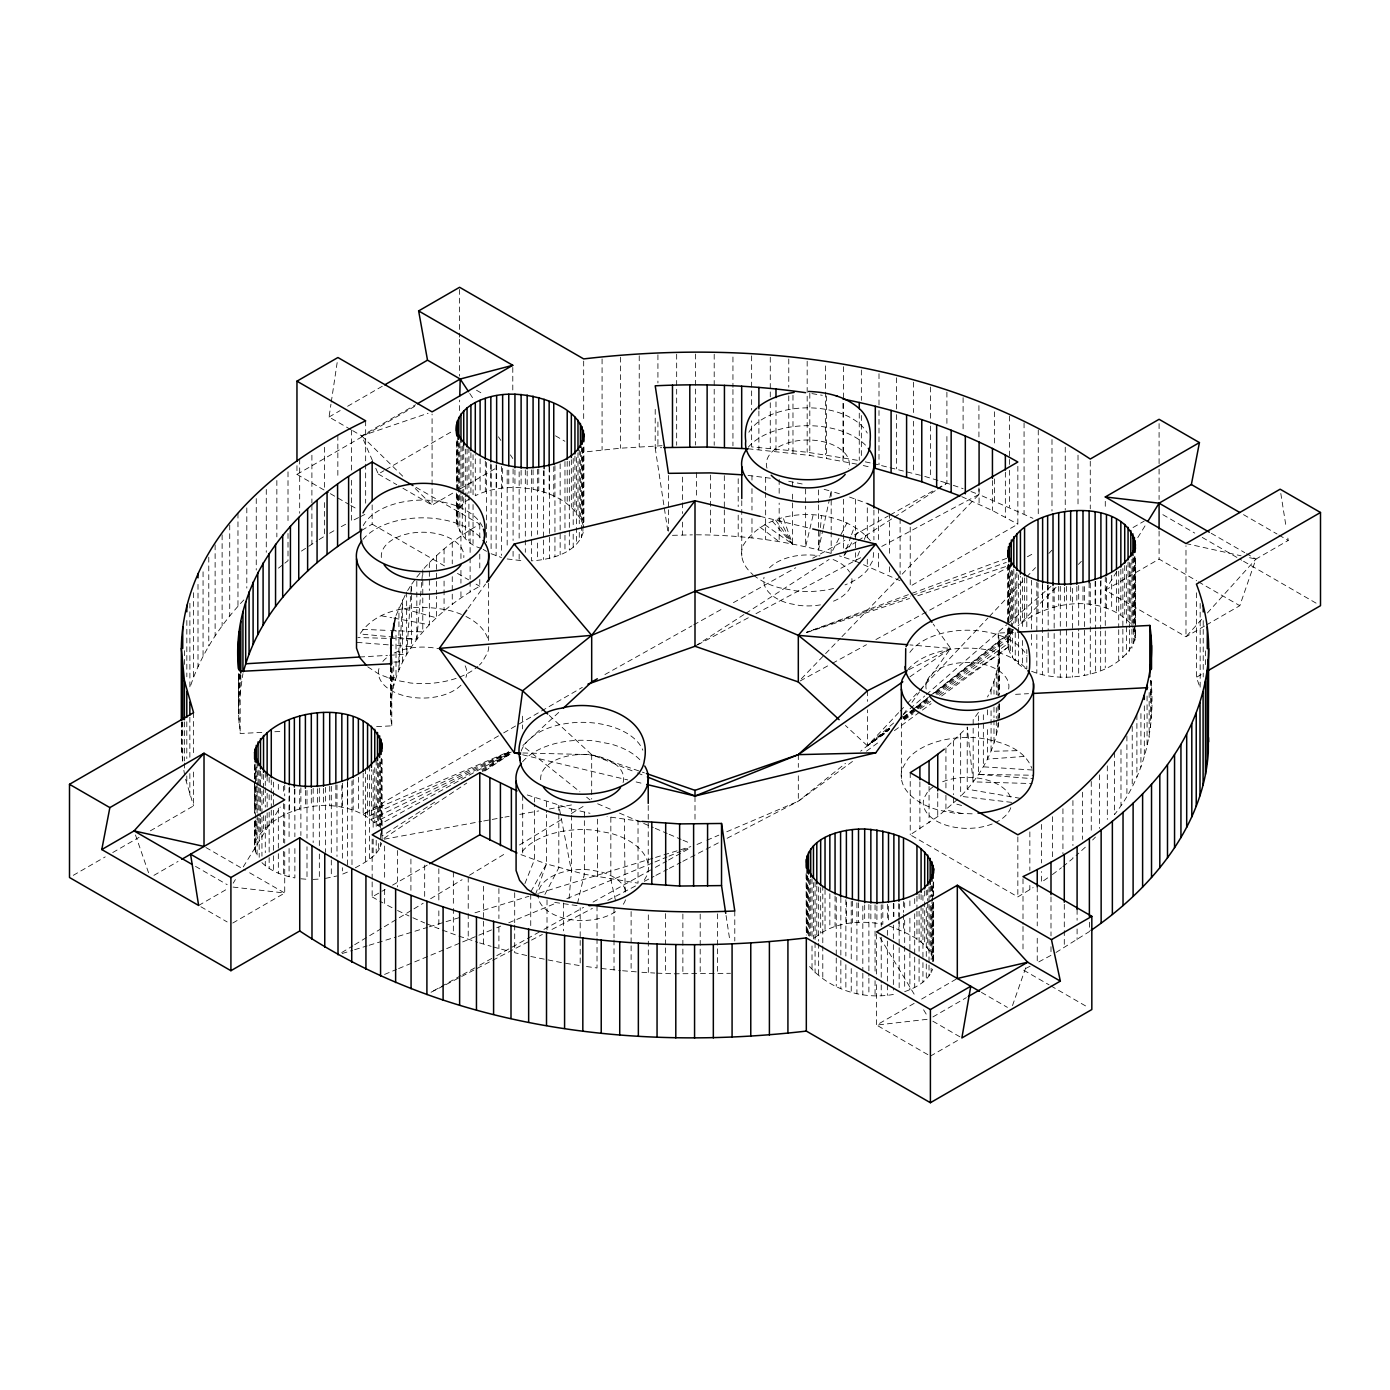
<?xml version="1.0" encoding="UTF-8"?>
<svg xmlns="http://www.w3.org/2000/svg" width="1390" height="1390" viewBox="0 0 1390 1390"><rect width="100%" height="100%" fill="white"/><g stroke="black" fill="none" stroke-linecap="round" stroke-linejoin="round"><path stroke-width="0.75" stroke-dasharray="5 3.75" d="M261.841 732.408L240.175 733.503L238.472 713.539L238.594 673.542M1114.45 752.494L1114.45 814.627C1144.474 776.888 1155.681 727.821 1151.007 680.405M459.412 410.589L459.673 400.077M182.524 760.99L181.36 741.548L182.524 722.122M376.62 726.622L391.789 725.841C382.563 665.098 430.327 613.65 479.776 586.267L479.776 577.701M481.461 548.407C458.3 542.778 445.79 510.408 470.915 498.263M1013.38 632.328L998.211 633.093C1001.565 654.846 997.342 677.382 987.508 696.998M1011.642 802.378L960.664 796.296C984.433 772.232 1001.095 739.376 999.375 704.921M389.582 655.246L406.662 654.238L411.44 584.53L415.749 578.57M238.594 703.531L242.937 673.646M421.709 582.393L416.826 639.209L357.925 637.506M421.882 580.29L422.438 573.983M569.066 898.774L571.446 871.13L571.446 808.997L526.619 794.75M847.066 522.779L831.185 553.376L818.554 549.936L821.49 515.916M873.702 552.49L872.885 560.465L867.43 569.952A66.233 38.242 0 0 1 844.998 584.912M257.081 814.94L257.081 856.118L254.752 849.116L255.082 822.48M1031.623 671.283C1064.862 684.975 1123.311 675.575 1135.422 637.645L1135.422 557.459M350.836 429.597L329.048 417.017L330.942 404.264M331.254 402.144L337.284 361.765M696.39 534.803C737.517 534.976 778.678 539.789 818.554 549.936L822.602 531.067M823.054 528.965L829.378 499.636M829.83 497.533L831.185 491.243L823.957 489.28M577.476 903.517L584.356 874.241L584.356 820.673M813.011 515.447L805.644 546.826L805.644 506.116M531.484 469.837L531.484 560.865C551.448 559.562 578.17 552.89 583.731 530.702M255.082 841.993C276.575 802.065 345.797 792.387 377.507 825.66L511.294 752.007M355.354 867.794C365.726 861.991 378.428 855.701 381.625 843.122M1206.398 624.979L1239.793 605.693L1255.935 559.093L1288.217 540.449L1287.54 536.175M1012.493 1005.596L1026.272 966.172M243.858 599.924C220.054 625.031 200.56 654.742 189.891 687.824L189.891 603.295M535.497 894.569L546.461 863.92L546.461 814.644M845.728 551.013L843.539 557.147L839.421 555.896M846.458 548.981L850.854 536.714M851.584 534.664L854.503 526.497M396.011 615.509L405.828 593.652M524.916 883.588L534.42 859.819L534.42 804.115M859.541 551.343L855.58 561.247L843.539 557.147L853.912 538.695M864.302 539.459L865.883 535.497M904.681 991.626C916.097 987.751 928.242 981.062 932.638 969.143M544.915 894.465L558.815 867.69L558.815 805.557L560.848 816.139M530.911 891.598L546.461 863.92L584.356 874.241L638.027 883.154L638.027 821.021L607.03 816.59M854.937 536.853L859.09 529.468M644.265 880.148L647.201 875.022A66.233 38.242 0 0 0 611.079 833.409L594.659 830.264A66.233 38.242 0 0 0 522.571 851.114L520.607 854.52L546.461 863.92M233.155 883.206L235.396 879.575M243.25 866.891L280.241 807.086M1204.539 626.039L1185.983 636.759L1105.276 590.159L1116.483 572.037M1137.784 537.6L1145.621 524.916M407.618 590.594L411.44 584.53L411.44 646.645L390.538 645.012M468.03 608.386L485.51 584.043M903.239 714.512L906.992 709.282M911.979 702.332L919.468 691.89M920.719 690.152L950.673 648.4L933.194 624.041M416.826 577.076L420.406 572.697M1201.69 619.315L1185.983 636.759L1185.983 545.731M1207.389 612.973L1255.935 559.093L1246.621 553.707M424.106 568.354C439.9 550.51 459.239 536.106 479.776 524.134L414.828 486.656M947.459 746.517L965.894 728.447M898.635 712.67L867.395 745.787L860.653 751.208M900.129 711.107L906.072 704.799M907.566 703.218L917.973 692.185M919.468 690.604L987.89 618.064M989.385 616.482L1025.09 578.64M1026.567 577.058L1035.498 567.606M1048.877 553.411L1051.865 550.249M1092.644 839.994L1095.424 837.075M801.318 678.824L840.446 638.201M841.958 636.655L900.651 575.721M902.162 574.157L978.925 494.475L978.925 487.977M1056.087 587.292L1018.036 625.813M1078.379 564.427L1081.351 561.369M957.832 799.076L937.746 816.555L910.224 834.799L1017.845 896.915L1033.152 887.584M1085.329 847.188L1076.069 855.632M558.711 712.427L522.605 745.787L579.891 791.779M814.575 937.955C833.027 922.091 859.75 919.867 882.824 924.246L882.824 904.734M893.614 723.026L867.395 745.787L845.415 725.476M903.448 714.477L924.75 695.973M926.4 694.548L1006.69 624.805M1008.323 623.398L1050.927 586.389M1062.933 866.596L1072.924 858.429L1072.924 854.138M727.109 838.292L798.312 801.248L845.485 763.371M889.478 728.204L867.395 745.787L867.395 709.838M903.066 717.396L911.545 710.62M913.247 709.282L928.537 697.102M930.223 695.747L1013.432 629.479M889.53 728.273L867.395 745.787L886.733 732.235M903.152 717.483L915.054 708.049M916.757 706.711L926.974 698.614M933.785 693.228L1013.797 629.879C1000.748 643.101 1011.816 663.273 1026.81 669.042L1026.81 649.547M889.409 728.568L867.395 745.787L888.471 730.462M902.961 717.97L914.811 708.692M916.514 707.371L928.364 698.093M935.14 692.793L1011.347 633.162L1011.347 628.819M278.452 568.145L283.23 564.427M284.828 563.176L288.008 560.691L288.008 532.526M889.652 728.69L867.395 745.787L889.739 729.038M903.361 718.161L915.35 708.952M917.052 707.632L927.339 699.726M935.904 693.158L1009.54 636.568L1009.54 627.898M1052.421 874.553L1061.439 867.742M903.5 718.717L915.541 709.699M917.261 708.396L927.564 700.664M936.165 694.218L1008.376 640.078L1008.376 627.064M726.779 831.759L798.312 801.248L852.487 761.442M866.474 751.173L880.461 740.905M894.43 730.636L920.649 711.385M922.404 710.099L931.144 703.67M941.621 695.973L1008.045 647.201L1008.045 627.689M904.265 718.978L916.566 710.029M918.321 708.761L928.85 701.099M937.642 694.705L1007.872 643.622L1007.872 626.282M904.317 719.916L913.108 713.748M920.145 708.813L930.692 701.429M939.484 695.261L1008.045 647.201M1047.695 877.855L1041.388 882.25L1041.388 871.547M909.929 676.808L950.673 648.4L909.894 644.908M301.439 551.083L317.354 540.675M383.935 838.361L466.779 783.057M484.78 771.033L509.991 754.214M1055.983 952.48L1089.378 931.578L1089.378 920.736M743.928 614.571L695 646.263L748.359 617.733M745.735 613.407L829.1 559.44M845.415 548.876L856.292 541.839M858.099 540.658L892.536 518.366M894.343 517.202L936.026 490.201M937.85 489.037L946.903 483.164L963.096 488.655M1130.8 563.054L1130.8 623.728C1102.131 594.069 1051.066 599.941 1020.434 623.884L1020.434 576.19M382.128 839.56L381.955 835.998L436.755 800.849M482.417 771.572L511.642 752.824M319.161 539.546L324.617 536.14L324.617 499.305M482.174 770.564L511.572 752.546M341.714 952.567L352.817 945.843M354.676 944.714L382.441 927.912M384.3 926.783L412.083 909.964M413.925 908.852L423.185 903.239M430.587 898.757L462.071 879.714M469.472 875.231L506.516 852.8M519.478 844.964L563.923 818.05M571.325 813.567L586.128 804.601M361.869 530.32L372.155 524.152L372.155 504.865M481.757 769.574L511.468 752.268M329.569 533.274L334.521 530.407M363.19 772.962L363.19 814.158L501.79 733.972M503.666 732.878L582.323 687.372M329.048 417.017L340.185 410.571M347.622 406.28L382.91 385.899M352.643 430.639L361.73 435.887L415.61 404.785M296.956 465.702L296.956 474.372L414.724 406.367M375.786 468.291L378.271 474.025L383.901 470.758M385.777 469.681L453.349 430.674M452.723 493.155L432.082 505.074L398.687 485.805M460.229 488.828L497.776 467.162M73.253 875.335L105.223 856.883M112.746 852.539L139.052 837.353M150.346 830.838L193.575 805.87L193.575 769.035M153.925 875.37L178.042 861.435M198.631 905.463L227.335 888.905M232.773 923.029L284.724 893.04L284.724 851.861M372.155 881.92L372.155 896.915L385.152 889.426M392.571 885.135L427.825 864.789M1017.845 466.293L1017.845 524.152L910.224 586.267L910.224 526.289M1133.041 527.522L1144.196 521.094M1105.276 590.159L1159.086 559.093L1196.616 580.759M1200.161 603.416L1200.161 687.946L1196.425 677.33L1203.948 672.986M914.134 1003.389L876.603 1025.073L876.603 981.722M921.64 999.062L957.31 978.473M932.916 1016.941L966.345 997.638M930.397 1056.122L960.438 1038.799M604.911 674.55L691.838 625.917M693.714 624.857L723.947 607.934M733.399 602.652L795.758 567.763M812.75 558.241L844.877 540.258M854.329 534.976L888.332 515.951M890.226 514.891L935.574 489.506M937.451 488.446L946.903 483.164L946.903 433.315M460.889 975.624L430.674 992.443L444.227 985.527M462.783 974.581L477.882 966.172M479.776 965.112L494.875 956.72M496.769 955.66L542.065 930.449M543.959 929.389L583.609 907.323M593.043 902.075L653.456 868.437M655.35 867.395L666.679 861.088M668.573 860.028L681.778 852.678M683.672 851.636L691.23 847.431M800.206 680.926L830.49 664.368M832.384 663.325L866.457 644.699M875.926 639.539L1010.339 566.077M1027.384 556.764L1034.959 552.612M341.245 526.654L346.388 523.874M755.969 613.668L862.686 556.625M881.747 546.426L978.925 494.475L1032.926 518.331M446.155 984.52L542.361 934.445M551.986 929.441L592.401 908.4M607.795 900.39L636.655 885.378M644.352 881.364L653.978 876.36M655.906 875.353L667.443 869.341M669.372 868.35L680.926 862.339M682.855 861.331L719.412 842.305M509.157 752.755L374.761 822.463L374.761 766.116M909.043 669.598L950.673 648.4M358.585 517.584L351.514 521.111L351.514 479.932M360.358 516.698L365.657 514.039M1030.112 966.259L1023.005 969.803L1049.05 984.832M509.035 752.407L371.425 819.457L371.425 769.608M583.904 527.14C570.908 487.734 509.001 478.681 475.293 495.743L475.293 454.547M508.862 752.077L367.568 816.677L367.568 771.155M363.19 814.158L508.653 751.782M696.981 844.477L704.939 841.089M706.919 840.238L718.839 835.147M347.378 872.121L342.357 874.206L342.357 867.707M384.578 974.425L396.584 969.421M398.6 968.587L444.661 949.44M446.659 948.606L460.681 942.768M462.679 941.933L494.718 928.607M496.734 927.773L500.73 926.105M508.74 922.786L556.817 902.788M566.825 898.635L652.935 862.808M654.951 861.974L666.957 856.987M668.972 856.153L680.978 851.149M682.976 850.315L690.986 846.997M1006.847 558.276L806.409 632.363L910.45 596.032M912.483 595.32L1006.29 562.429M372.485 460.663L361.73 435.887L428.068 413.264M806.548 632.624L909.512 598.482M917.765 595.754L1010.426 565.035M342.166 953.54L352.539 950.343M354.606 949.718L367.064 945.895M369.149 945.252L396.115 936.982M398.2 936.356L427.251 927.443M429.336 926.8L460.472 917.244M474.998 912.796L528.965 896.255M539.337 893.058L653.491 858.047M655.559 857.422L690.847 846.597M325.399 878.411L336.988 875.961M384.248 839.178L481.618 821.368M483.737 820.986L490.079 819.822M492.199 819.44L502.78 817.494M504.9 817.111L509.14 816.347M519.721 814.401L538.764 810.926M549.363 808.98L574.765 804.341M809.571 966.536C829.726 989.732 863.312 999.949 893.353 994.441M662.074 445.703L620.6 448.188L583.678 452.097L583.678 447.771M927.095 1019.322L876.603 1025.073L928.555 1055.062M389.687 678.285L396.011 677.642L396.011 630.504M1024.169 756.438L987.508 759.131L987.508 726.987M359.68 657.018L387.445 655.368M274.82 731.748L281.319 731.435M1015.551 694.34L1028.531 693.68M313.167 879.384L319.335 879.088L319.335 853.078M655.211 409.372L655.211 447.945L661.692 447.684M674.22 973.799L730.48 973.295M388.731 677.92L396.011 677.642M672.465 535.324L692.411 534.855M1016.785 750.67L991.07 751.312L991.07 708.466M393.909 662.04L402.492 661.935L402.492 599.802L398.93 669.737L398.93 607.621M978.56 722.991L978.56 774.404L1033.239 775.238M522.814 752.98L591.688 754.648L644.352 772.84M656.949 973.156L672.065 973.747M1020.208 798.329L967.214 789.155L967.214 727.022L973.174 781.858L1032.075 783.56M972.183 813.828L954.913 813.237L938.511 810.092A66.233 38.242 0 0 1 902.371 768.462L907.826 758.992A66.233 38.242 0 0 1 979.915 738.125C999.532 741.148 1024.135 747.837 1031.832 768.305M576.989 905.62L553.255 902.214M362.616 629.34L388.401 630.434M390.555 630.539L422.786 631.911L422.786 578.344M507.176 558.954L523.248 560.865M641.867 972.288L654.777 973.052M1032.44 770.025L983.338 766.828L983.338 713.261M748.133 448.779L809.814 455.416L859.263 464.59M622.564 970.741L639.713 972.131M857.387 460.299L807.173 452.219L751.643 446.868L751.643 420.857M357.108 642.389L388.453 644.856M978.56 774.404L1032.892 778.678M300.883 878.793L306.999 879.279L306.999 846.771M601.279 968.482L620.427 970.55M748.046 475.397L771.433 478.351M638.027 821.021L641.954 821.403M233.068 887.081L284.724 893.04L247.194 871.374M586.493 966.536L597.022 967.979L597.022 937.989M811.899 393.613L822.324 395.299M565.591 963.287L580.186 965.65L580.186 907.809M788.703 481.253L805.644 484.693M561.438 962.575L530.737 956.476M381.399 615.805L391.806 617.751M393.891 618.133L429.336 624.77L429.336 592.644M865.275 461.862L871.165 463.096M873.111 463.495L922.89 475.901M571.446 808.997L589.986 813.289M261.945 862.651C270.789 871.339 282.9 875.7 294.871 877.941L294.871 845.433M961.967 813.48L945.93 810.005L945.93 792.856M1185.983 543.559L1241.096 555.792M1249.575 557.685L1255.935 559.093M863.277 465.528L871.287 467.422M526.723 955.538L514.7 952.706L514.7 924.854M760.174 516.368L810.613 528.443M522.623 754.787L627.724 779.929M636.134 781.945L644.543 783.943M493.103 946.903L508.775 951.16M404.16 608.872L436.425 617.82L436.425 596.397M961.637 805.488L953.575 803.246L953.575 796.818M924.767 476.423L938.632 480.593M479.62 942.906L491.157 946.347M839.421 493.763L831.185 491.243L831.185 529.816M940.7 481.235L946.903 483.164M458.926 936.096L477.708 942.316M491.104 553.707L501.495 557.546M888.505 925.653C905.915 932.794 930.153 940.943 933.646 962.036L933.646 901.363M849.568 497.064L867.291 503.528M442.454 930.084L457.067 935.47M971.002 491.574L978.925 494.475M900.112 580.707L855.58 561.247L855.58 552.681M549.293 715.468L591.688 754.648L635.404 772.145M637.385 772.944L645.325 776.124M961.776 496.664L992.443 510.547L1017.845 524.152M426.452 923.672L438.84 928.728L438.84 909.442M597.648 803.785L611.565 809.727M619.506 813.115L653.283 827.519M655.263 828.37L667.183 833.461M669.181 834.313L681.1 839.386M683.081 840.238L691.021 843.626M412.882 917.748L424.68 922.96M397.557 910.519L409.007 915.975M392.032 907.67L384.648 903.865L384.648 888.853M372.155 896.915L382.858 902.875M1243.511 514.648L1277.045 534.003M1278.904 535.081L1288.217 540.449M1211.229 533.291L1244.762 552.647M1162.839 514.665L1194.74 533.082M1202.246 537.426L1241.67 560.17M1243.546 561.265L1316.747 603.521M1198.493 581.854L1239.793 605.693M476.509 390.243L484.033 394.586M555.479 435.817L564.879 441.256M378.271 474.025L396.828 484.728M483.129 549.38L486.5 551.326M296.956 474.372L328.527 492.599M330.368 493.676L348.942 504.396M350.801 505.456L358.238 509.748M372.155 524.152L444.522 565.921M457.501 573.427L468.639 579.839M476.058 584.13L479.776 586.267M1050.909 985.91L1088.109 1007.385M981.427 992.39L1007.402 1007.385M932.829 1021.181L961.88 1037.948M205.894 847.518L245.318 870.279M195.538 866.387L227.195 884.683M200.89 906.767L227.161 921.935M367.742 666.835L379.227 674.306L393.665 679.797L410.085 682.942A66.233 38.242 0 0 0 477.899 666.418M764.761 524.638L792.509 544.063L792.509 490.496M759.93 527.105L779.164 541.648L779.164 503.093M586.632 797.182L590.003 799.893M361.73 435.887L404.56 478.004M415.262 488.533L432.082 505.074L432.082 414.046M772.319 521.128L792.509 544.063L783.23 517.966M870.418 540.727C841.089 505.334 767.019 504.553 742.799 546.044A66.233 38.242 0 0 0 752.998 574.696M775.655 520.155L792.509 544.063L779.269 519.113M469.751 393.474L473.347 398.895M498.454 436.825L500.834 440.421M510.391 454.878L512.788 458.492M879.957 937.433L915.767 996.821M923.603 1009.8L928.068 1017.237M1132.919 627.081L1135.422 637.645M185.617 779.269L193.575 805.87M135.473 834.956L148.799 873.459M381.121 832.471L381.955 835.998M615.492 900.581L610.836 879.418L610.836 817.285M561.265 818.258L571.446 871.13M1280.815 493.467L1286.202 527.644M183.862 770.321L184.418 773.9M655.211 447.945L667.826 531.206M726.049 915.489L729.941 941.1M1150.294 691.542L1151.007 697.537M625.153 892.067L624.353 819.336M999.115 703.27L999.375 711.332M1205.599 650.868L1205.599 666.053M1203.219 620.618L1203.219 676.965M1196.425 592.8L1196.425 677.33M1159.086 423.637L1159.086 466.988M1159.086 469.142L1159.086 499.497M1159.086 531.136L1159.086 559.093M1151.407 681.117L1151.407 717.535M1150.607 680.388L1150.607 727.526M1149.165 692.498L1149.165 737.482M1147.063 695.99L1147.063 747.42M1144.318 705.877L1144.318 757.289M1140.929 713.539L1140.929 767.089M1136.898 714.686L1136.898 776.819M1135.248 558.224L1135.248 627.585M1135.248 629.74L1135.248 634.083M1134.918 556.678L1134.918 641.207M1134.414 556.851L1134.414 630.539M1133.754 558.016L1133.754 627.359M1133.754 629.531L1133.754 644.699M1132.919 557.72L1132.919 622.755M1132.225 726.466L1132.225 786.445M1131.947 559.249L1131.947 648.122M1129.497 562.533L1129.497 627.55M1129.497 629.722L1129.497 651.389M1128.054 562.012L1128.054 620.531M1126.908 735.988L1126.908 795.966M1126.456 565.643L1126.456 654.499M1124.719 565.522L1124.719 617.525M1122.859 568.527L1122.859 627.046M1122.859 629.218L1122.859 657.401M1120.983 749.662L1120.983 805.366M1120.844 569.24L1120.844 614.745M1118.724 571.186L1118.724 627.55M1118.724 629.705L1118.724 660.059M1116.483 571.047L1116.483 612.226M1111.67 575.321L1111.67 610.001M1107.309 765.89L1107.309 819.457M1106.457 577.736L1106.457 608.073M1105.276 501.303L1105.276 509.956M1105.276 576.798L1105.276 628.801M1105.276 630.973L1105.276 667.826M1100.915 580.481L1100.915 606.492M1100.672 581.333L1100.672 629.027M1100.672 631.182L1100.672 670.206M1099.577 774.838L1099.577 828.405M1095.65 581.246L1095.65 628.94M1095.65 631.095L1095.65 672.291M1095.129 581.42L1095.129 605.258M1091.254 781.475L1091.254 832.888M1090.264 461.202L1090.264 508.879M1090.281 583.018L1090.281 674.046M1089.117 582.723L1089.117 604.389M1084.6 586.58L1084.6 675.453M1083.001 586.58L1083.001 603.92M1082.376 792.196L1082.376 839.334M1078.692 585.468L1078.692 630.973M1078.692 633.145L1078.692 676.496M1078.015 455.155L1078.015 507.176M1077.094 909.425L1077.094 920.267M1077.094 928.937L1077.094 939.779M1076.833 586.476L1076.833 603.816M1072.924 800.588L1072.924 845.572M1072.628 588.3L1072.628 677.173M1070.665 586.771L1070.665 604.111M1066.46 586.424L1066.46 677.451M1065.244 447.198L1065.244 510.06M1064.601 587.431L1064.601 604.772M1064.288 904.351L1064.288 947.702M1062.933 808.754L1062.933 853.738M1060.292 586.337L1060.292 677.364M1058.694 586.319L1058.694 605.832M1054.159 588.022L1054.159 631.373M1054.159 633.527L1054.159 676.878M1053.012 587.727L1053.012 607.239M1052.421 816.695L1052.421 857.404M1051.987 439.535L1051.987 511.051M1050.996 896.845L1050.996 935.852M1050.996 946.694L1050.996 955.364L1037.235 962.731L1037.235 934.549M1048.164 584.981L1048.164 630.504M1048.164 632.676L1048.164 676.026M1047.643 585.155L1047.643 608.994M1042.622 585.068L1042.622 611.079M1042.361 583.765L1042.361 674.793M1041.388 824.409L1041.388 862.981M1038.26 429.979L1038.26 516.663M1038.017 583.105L1038.017 613.459M1037.235 886.872L1037.235 925.879M1036.836 582.167L1036.836 673.194M1031.623 580.255L1031.623 632.276M1031.623 634.431L1031.623 645.273M1029.851 831.88L1029.851 870.435M1029.851 885.43L1029.851 889.722M1026.81 578.014L1026.81 630.035M1024.569 577.875L1024.569 621.226M1024.065 422.873L1024.065 513.9M1023.005 878.775L1023.005 924.281M1023.005 926.452L1023.005 952.463M1022.432 577.667L1022.432 629.67M1022.432 640.512L1022.432 666.522M1018.575 574.887L1018.575 631.234M1018.575 633.406L1018.575 663.742M1017.845 836.936L1017.845 896.915M1016.837 572.593L1016.837 624.614M1015.239 574.035L1015.239 623.884M1015.239 632.554L1015.239 660.736M1013.797 569.188L1013.797 623.38M1012.493 570.838L1012.493 627.203M1012.493 629.357L1012.493 657.539M1011.347 570.3L1011.347 626.664M1010.356 563.159L1010.356 619.506M1010.356 628.176L1010.356 654.186M1009.435 416.079L1009.435 457.258M1009.435 459.43L1009.435 468.1M1009.435 470.272L1009.435 507.107M1009.54 567.207L1009.54 619.228M1008.879 564.027L1008.879 624.718M1008.879 626.89L1008.879 650.728M1008.376 564.218L1008.376 624.909M1008.045 564.827L1008.045 625.517M1007.872 565.608L1007.872 624.127M1005.352 472.218L1005.352 517.202M999.375 649.217L999.375 694.201M999.115 641.138L998.993 695.834M998.993 704.417L998.993 719.412M998.211 633.093L998.211 695.209M997.968 665.324L997.968 695.313M997.968 706.033L997.968 721.028M997.968 723.165L997.968 727.457M996.3 673.333L996.3 694.757M996.3 707.614L996.3 718.335M996.3 720.472L996.3 735.466M994.371 411.77L994.371 446.451M994.371 478.959L994.371 500.643M993.989 681.291L993.989 694.149M993.989 707.006L993.989 717.726M993.989 719.864L993.989 743.424M992.443 480.558L992.443 510.547M991.07 689.197L991.07 697.763M987.508 709.856L987.508 718.422M979.081 489.176L979.081 504.188M978.925 405.619L978.925 440.3M978.56 720.854L978.56 712.288L973.174 719.725L973.174 781.858M963.096 397.627L963.096 430.136M960.664 734.163L960.664 796.296M953.575 741.113L953.575 794.68M946.903 392.136L946.903 424.645M945.93 747.872L945.93 790.719M937.746 792.978L937.746 816.555M933.646 881.851L933.646 899.191M933.472 883.258L933.472 894.083M933.472 902.753L933.472 963.444M933.142 882.633L933.142 899.973M933.142 902.127L933.142 958.492M932.638 886.785L932.638 901.954M932.638 904.126L932.638 964.816M931.978 885.621L931.978 896.463M931.978 898.635L931.978 954.982M931.161 885.917L931.161 896.741M931.161 905.411L931.161 959.604M931.161 968.274L931.161 972.6M930.379 386.993L930.379 423.846M930.379 426L930.379 478.021M930.171 886.559L930.171 897.384M930.171 906.054L930.171 951.577M929.059 786.445L929.059 822.863M929.024 887.098L929.024 902.266M929.024 904.438L929.024 962.957M929.024 965.112L929.024 975.954M927.721 889.774L927.721 900.616M927.721 902.788L927.721 948.293M926.279 890.295L926.279 898.965M926.279 907.635L926.279 961.81M926.279 963.982L926.279 979.151M924.68 891.007L924.68 899.677M924.68 901.849L924.68 945.183M922.943 895.455L922.943 906.297M922.943 908.469L922.943 960.49M922.943 962.644L922.943 982.157M921.084 894.604L921.084 903.274M921.084 905.446L921.084 942.298M919.885 781.823L919.885 828.961M919.085 893.909L919.085 902.579M919.085 911.249L919.085 956.754M919.085 958.926L919.085 984.937M916.948 896.289L916.948 909.286M916.948 911.458L916.948 939.64M914.707 898.6L914.707 905.098M914.707 913.769L914.707 954.947M914.707 957.119L914.707 987.456M913.543 382.198L913.543 412.552M913.543 421.222L913.543 473.243M910.224 772.666L910.224 834.799M909.894 900.842L909.894 909.512M909.894 918.182L909.894 950.69M909.894 952.845L909.894 989.697M904.681 902.753L904.681 911.423M904.681 920.093L904.681 989.454M903.5 901.519L903.5 912.361M903.5 914.533L903.5 931.873M901.363 723.13L901.363 778.435M900.112 518.574L900.112 574.279M899.156 904.334L899.156 919.52M899.156 921.674L899.156 945.513M899.156 947.685L899.156 988.863M898.896 903.483L898.896 916.479M898.896 918.651L898.896 929.493M896.411 377.767L896.411 412.448M896.411 414.62L896.411 468.795M893.874 903.569L893.874 916.566M893.353 903.413L893.353 916.41M893.353 925.08L893.353 942.42M893.353 944.592L893.353 990.097M889.583 513.275L889.583 556.122M889.583 566.825L889.583 575.391M888.505 906.141L888.505 921.309M887.359 904.265L887.359 921.605M887.359 930.275L887.359 938.945M887.359 941.117L887.359 995.292M881.225 904.751L881.225 926.418M881.225 937.26L881.225 982.765M881.225 984.937L881.225 995.779M879.001 373.702L879.001 408.382M879.001 410.554L879.001 464.729M878.619 508.253L878.619 542.534M878.619 553.237L878.619 570.386M876.916 905.863L876.916 923.186M876.603 934.028L876.603 979.55M875.057 904.838L875.057 972.027M875.057 980.697L875.057 995.865M873.91 510.095L873.91 539.876M870.852 905.185L870.852 922.526M868.889 904.56L868.889 976.075M868.889 978.247L868.889 995.587M867.291 507.819L867.291 537.808M867.291 559.232L867.291 565.661M867.395 690.813L867.395 701.377M864.684 904.89L864.684 922.23M862.825 906.054L862.825 971.071M862.825 973.243L862.825 994.91M861.348 370.018L861.348 400.355M861.348 415.523L861.348 456.702M859.263 413.178L859.263 460.299M858.516 902.822L858.516 922.335M856.918 902.84L856.918 963.513M856.918 972.183L856.918 993.867M855.58 499.114L855.58 550.544M852.383 901.137L852.383 922.804M851.236 901.432L851.236 959.951M851.236 968.604L851.236 992.46M846.388 902.006L846.388 923.672M845.867 899.677L845.867 956.025M845.867 964.695L845.867 990.705M843.487 366.682L843.487 401.363M843.487 403.534L843.487 457.71M843.539 499.305L843.539 552.872M842.983 403.326L842.983 461.167M840.846 897.593L840.846 958.266M840.846 960.438L840.846 988.62M836.241 897.367L836.241 955.886M836.241 958.058L836.241 986.24M835.06 896.15L835.06 926.487M831.185 531.953L831.185 553.376M829.847 893.735L829.847 928.416M826.494 395.976L826.494 458.109M825.417 365.918L825.417 454.773M825.034 889.461L825.034 930.64M822.793 885.274L822.793 943.793M822.793 945.965L822.793 978.473M820.673 887.654L820.673 933.159M818.658 886.959L818.658 941.134M818.658 943.306L818.658 975.815M818.554 489.94L818.554 502.798M818.554 504.935L818.554 549.936M816.799 886.09L816.799 935.939M815.061 881.885L815.061 940.404M815.061 942.576L815.061 972.913M813.463 882.598L813.463 938.945M812.021 878.775L812.021 937.294M812.021 945.965L812.021 969.803M810.718 879.297L810.718 935.644M809.814 393.283L809.814 455.416M809.571 879.835L809.571 936.182M808.58 878.306L808.58 936.825M807.764 876.43L807.764 934.949M807.173 361.192L807.173 452.219M807.103 875.266L807.103 933.785M806.6 875.092L806.6 935.783M806.096 873.702L806.27 935.157M805.644 488.985L805.644 503.979M798.312 754.648L798.312 767.35M798.312 775.828L798.312 801.248M792.978 395.229L792.978 453.07M792.509 481.93L792.509 488.359M788.773 359.002L788.773 387.185M788.773 395.855L788.773 450.047M779.164 479.533L779.164 494.527M775.985 401.849L775.985 451.125M770.269 357.23L770.269 389.739M770.269 391.911L770.269 400.581M770.269 402.735L770.269 448.258M765.647 477.465L765.647 490.322M765.647 492.477L765.647 539.598M758.888 410.971L758.888 449.526M751.973 475.78L751.973 480.071M751.973 488.637L751.973 510.06M751.973 518.626L751.973 537.913M751.643 355.84L751.643 410.015M741.774 500.713L741.774 556M738.194 478.733L738.194 506.586M738.194 515.151L738.194 536.575M734.789 910.989L734.789 940.995M732.947 357.004L732.947 387.341M732.947 389.513L732.947 445.86M724.312 475.623L724.312 507.767M724.312 509.904L724.312 535.619M717.518 913.821L717.518 973.799M714.199 354.241L714.199 445.269M710.377 475.032L710.377 535.028M700.195 914.116L700.195 974.112M696.39 472.67L696.39 498.384M695.434 354.033L695.434 445.061M695 796.678L695 822.063M682.872 914.047L682.872 974.043M682.42 477.1L682.42 500.678M682.42 502.815L682.42 513.536M682.42 522.101L682.42 534.959M676.669 354.207L676.669 445.252M668.468 475.484L668.468 507.628M668.468 509.765L668.468 531.189M665.567 913.595L665.567 945.721M665.567 947.876L665.567 973.573M657.922 354.798L657.922 382.98M657.922 421.987L657.922 445.825M648.313 914.898L648.313 972.739M648.226 805.522L648.226 865.067M639.226 355.788L639.226 446.816M631.112 911.545L631.112 943.688M631.112 945.826L631.112 971.54M620.6 357.161L620.6 448.188M614.015 907.809L614.015 937.816M614.015 939.953L614.015 969.942M602.078 358.915L602.078 449.943M597.491 819.162L597.491 877.003M597.022 905.863L597.022 935.852M591.688 754.648L591.688 799.128M584.356 812.107L584.356 818.536M583.904 446.937L583.904 524.968M583.678 361.07L583.678 421.761M583.4 447.719L583.4 523.578M582.897 447.545L582.897 534.229M582.236 448.553L582.236 520.068M581.42 446.676L581.42 537.704M580.429 451.646L580.429 516.663M579.283 450.012L579.283 523.7M579.283 532.37L579.283 541.04M577.979 452.706L577.979 513.379M576.537 457.553L576.537 544.237M574.939 456.094L574.939 510.286M573.201 458.387L573.201 525.576M573.201 534.247L573.201 547.243M571.342 459.708L571.342 507.385M569.327 461.167L569.327 550.023M567.207 461.376L567.207 504.726M564.966 461.532L564.966 533.048M564.966 535.22L564.966 552.56M563.506 902.961L563.506 930.814M560.153 463.756L560.153 554.784M554.94 465.685L554.94 535.028M554.94 537.2L554.94 556.712M553.759 466.623L553.759 496.96M549.415 467.266L549.415 558.293M549.154 466.397L549.154 494.579M547.017 899.903L547.017 929.91M546.461 801.787L546.461 812.49M544.133 470.828L544.133 492.494M543.612 470.671L543.612 537.843M543.612 540.015L543.612 559.527M538.764 469.073L538.764 490.74M537.617 469.351L537.617 534.385M537.617 543.056L537.617 560.379M534.42 797.686L534.42 801.978M533.082 469.82L533.082 489.332M530.737 894.343L530.737 926.487M527.175 470.949L527.175 488.29M525.316 469.942L525.316 552.299M522.605 716.18L522.605 728.881M522.709 795.41L522.709 855.406M521.111 470.272L521.111 487.612M519.148 471.818L519.148 541.162M519.148 554.176L519.148 560.674M514.943 469.976L514.943 487.317M514.7 892.71L514.7 922.699M513.084 468.969L513.084 540.501M513.084 551.326L513.084 559.996M512.788 367.464L512.788 391.302M508.775 470.081L508.775 487.421M507.176 470.098L507.176 548.112M502.641 468.395L502.641 487.907M501.495 466.519L501.495 555.375M498.906 888.592L498.906 918.581M498.906 927.147L498.906 948.571M496.647 464.92L496.647 488.759M496.126 464.764L496.126 555.792M491.104 464.851L491.104 549.38M490.844 463.982L490.844 489.992M488.637 583.088L488.637 640.512M486.5 462.47L486.5 542.656M485.319 461.237L485.319 491.574M483.407 886.264L483.407 944.105M480.106 458.822L480.106 493.502M479.776 524.134L479.776 541.283M479.776 554.141L479.776 569.135M473.052 454.704L473.052 495.882M473.052 504.553L473.052 543.559M470.915 452.74L470.915 496.091M470.115 529.972L470.115 555.687M470.115 557.824L470.115 579.248M470.115 581.402L470.115 592.105M468.916 447.702L468.916 493.224M468.916 495.396L468.916 540.901M468.222 877.177L468.222 911.458M468.222 913.595L468.222 939.31M467.057 449.022L467.057 496.699M465.32 449.144L465.32 496.821M465.32 498.993L465.32 538M463.721 445.53L463.721 495.379M463.721 497.551L463.721 504.049M462.279 446.034L462.279 493.728M462.279 495.882L462.279 534.907M460.976 446.555L460.976 494.232M460.976 496.404L460.976 507.246M460.941 536.071L460.941 561.769M460.941 570.352L460.941 583.192M460.941 591.775L460.941 598.204M459.829 442.767L459.829 492.616M459.829 494.77L459.829 531.623M459.603 289.433L459.603 337.127M459.603 339.282L459.603 376.134M458.839 443.41L458.839 493.259M458.839 495.413L458.839 510.582M458.022 441.516L458.022 493.537M458.022 495.709L458.022 528.217M457.362 440.369L457.362 492.373M457.362 494.545L457.362 514.057M456.858 442.35L456.858 485.701M456.858 494.371L456.858 524.708M456.354 440.96L456.528 491.574M456.354 492.981L456.354 521.146M453.349 872.051L453.349 906.332M453.349 908.469L453.349 934.184M452.254 542.395L452.254 563.819M452.254 576.659L452.254 604.511M444.07 548.928L444.07 566.077M444.07 581.072L444.07 611.061M438.84 868.733L438.84 900.876M436.425 555.687L436.425 579.265M436.425 581.402L436.425 594.26M429.336 562.637L429.336 590.489M424.68 865.119L424.68 897.245M422.786 569.778L422.786 576.207M416.826 581.35L416.826 589.933M416.826 592.071L416.826 639.209L359.94 633.979C379.279 605.414 420.736 603.799 451.489 610.975A66.233 38.242 0 0 1 464.277 615.683M410.919 859.037L410.919 893.318M406.662 592.105L406.662 654.238M397.557 850.524L397.557 886.942M393.7 666.314L393.7 685.6M392.032 667.895L392.032 693.61M391.789 667.999L391.789 725.841M390.885 666.383L390.885 717.796M390.625 666.87L390.625 709.734M384.648 846.006L384.648 880.287M382.128 759.374L382.128 837.405M381.625 758.593L381.625 836.624M381.121 758.784L381.121 828.127M380.46 762.102L380.46 831.463M380.46 833.618L380.46 840.133M380.46 842.288L380.46 846.632M379.644 761.824L379.644 826.841M378.653 763.336L378.653 826.199M378.653 843.539L378.653 850.037M377.507 762.797L377.507 825.66M376.204 760.122L376.204 829.482M376.204 840.307L376.204 853.321M373.163 769.73L373.163 830.421M373.163 839.091L373.163 856.414M372.155 839.074L372.155 879.783M369.566 766.116L369.566 859.315M365.657 420.84L365.657 462.019M365.657 464.191L365.657 503.197M365.431 768.774L365.431 861.974M358.377 777.236L358.377 811.916M353.164 779.651L353.164 809.988M351.983 780.885L351.983 865.414M351.514 430.083L351.514 471.262M347.639 782.396L347.639 808.407M347.378 781.093L347.378 867.794M342.357 783.178L342.357 859.037M341.836 785.506L341.836 807.173M337.839 435.296L337.839 478.647M336.988 784.933L336.988 856.449M335.841 784.638L335.841 806.322M331.307 786.34L331.307 857.856M331.307 860.028L331.307 877.368M329.708 786.323L329.708 805.835M325.399 787.383L325.399 852.418M324.617 447.285L324.617 490.635M323.54 788.408L323.54 805.731M319.335 788.061L319.335 850.906M317.372 788.686L317.372 806.026M313.167 788.356L313.167 842.531M311.899 455.208L311.899 502.885M311.899 505.057L311.899 544.063M311.308 789.364L311.308 806.704M306.999 790.424L306.999 838.101M305.4 790.406L305.4 807.746M300.883 787.765L300.883 835.459M299.684 459.065L299.684 513.24M299.719 789.659L299.719 809.154M294.871 789.086L294.871 836.763M294.35 789.242L294.35 810.909M289.329 786.983L289.329 812.994M289.085 787.852L289.085 839.873M289.085 848.526L289.085 876.708M288.008 471.836L288.008 523.856M284.724 785.037L284.724 795.879M284.724 804.184L284.724 843.191M283.543 786.271L283.543 794.941M283.543 803.594L283.543 842.618M283.543 851.288L283.543 875.127M278.33 784.342L278.33 793.012M278.33 808.181L278.33 851.531M278.33 853.703L278.33 873.198M276.853 480.523L276.853 536.87M273.517 782.101L273.517 808.111M273.517 810.283L273.517 853.634M273.517 855.788L273.517 870.974M271.276 779.79L271.276 792.804M271.276 794.976L271.276 807.972M271.276 810.144L271.276 823.141M269.156 777.41L269.156 786.08M269.156 794.75L269.156 803.42M269.156 812.09L269.156 855.441M269.156 857.613L269.156 868.437M267.141 775.95L267.141 784.62M267.141 793.29L267.141 810.631M267.141 812.803L267.141 825.799M266.272 489.436L266.272 552.282M265.281 772.475L265.281 785.472M265.281 787.644L265.281 807.138M265.281 815.808L265.281 852.661M265.281 861.331L265.281 865.657M263.544 774.508L263.544 787.522M263.544 789.676L263.544 807.017M263.544 815.687L263.544 828.701M261.945 773.796L261.945 782.466M261.945 791.136L261.945 814.974M261.945 817.146L261.945 856.153M260.503 771.12L260.503 786.288M260.503 788.46L260.503 816.625M260.503 818.797L260.503 831.811M259.2 770.599L259.2 785.767M259.2 787.939L259.2 816.121M259.2 818.276L259.2 857.3M258.054 770.06L258.054 785.228M258.054 787.4L258.054 815.565M258.054 817.737L258.054 835.077M257.081 762.919L257.081 780.259M257.081 782.431L257.081 812.768M256.246 498.558L256.246 570.074M256.246 766.967L256.246 784.308M256.246 786.479L256.246 812.49M256.246 821.16L256.246 838.483M255.586 768.131L255.586 785.472M255.586 787.626L255.586 817.98M255.586 820.135L255.586 852.643M255.082 763.961L255.082 783.474M255.082 785.645L255.082 813.81M254.752 764.587L254.752 784.099M254.752 786.271L254.752 812.264M254.752 820.934L254.752 849.116M254.579 765.351L254.579 813.046M254.579 821.716L254.579 845.554M246.812 507.889L246.812 588.074M240.835 675.001L240.835 683.585M240.175 673.524L240.175 733.503M239.393 674.254L239.393 693.541M238.993 674.254L238.993 723.53M238.472 674.967L238.472 713.539M237.968 513.066L237.968 606.266M229.732 524.951L229.732 615.978M222.122 534.82L222.122 625.847M215.12 544.845L215.12 635.873M208.778 557.164L208.778 646.037M203.062 571.794L203.062 656.323M198.005 584.373L198.005 666.731M193.61 592.696L193.61 677.225M193.575 712.67L193.575 756.021M189.857 717.257L189.857 758.436M189.857 773.605L189.857 795.289M186.833 620.461L186.833 676.808M186.799 721.775L186.799 758.61M186.799 775.95L186.799 784.62M184.436 650.676L184.436 665.845M184.418 721.879L184.418 760.903M184.418 763.075L184.418 769.574M182.715 721.966L182.715 760.973M181.708 722.018L181.708 752.355M181.36 722.036L181.36 741.548M833.566 588.491A66.233 38.242 0 0 1 795.341 590.802L778.921 587.657A66.233 38.242 0 0 1 754.423 575.86M907.826 669.667A66.233 38.242 0 0 1 966.988 648.122A66.233 38.242 0 0 1 1026.637 669.233M521.163 751.121A62.255 35.949 0 0 1 581.368 722.331A62.255 35.949 0 0 1 642.84 750.2M363.242 525.611A61.942 35.758 0 0 1 424.228 500.105A61.942 35.758 0 0 1 482.782 527.453M748.845 432.273A62.255 35.949 0 0 1 808.563 407.843A62.255 35.949 0 0 1 867.256 433.089M362.981 539.389A66.233 38.242 0 0 1 422.16 517.827A66.233 38.242 0 0 1 481.791 538.938M381.364 557.529A41.283 23.839 0 0 1 422.647 532.231A41.283 23.839 0 0 1 463.791 557.599M909.842 652.397A62.255 35.949 0 0 1 970.689 630.261A62.255 35.949 0 0 1 1027.088 656.028M488.776 646.628A66.233 38.242 0 0 1 487.629 652.605L482.174 662.074A66.233 38.242 0 0 1 479.428 665.011M465.928 616.465A66.233 38.242 0 0 1 488.307 640.651M540.71 779.721A41.509 23.96 0 0 1 587.848 754.77A41.509 23.96 0 0 1 621.486 786.167M522.571 761.807A66.233 38.242 0 0 1 594.659 740.94L611.079 744.102A66.233 38.242 0 0 1 641.381 761.372M748.254 447.25A66.233 38.242 0 0 1 807.416 425.705A66.233 38.242 0 0 1 867.047 446.798M926.157 688.988A41.509 23.96 0 0 1 968.952 662.422A41.509 23.96 0 0 1 1008.219 690.743M766.985 468.152A41.509 23.96 0 0 1 808.337 439.987A41.509 23.96 0 0 1 848.508 468.708M1010.773 807.677A44.15 25.489 0 0 1 995.865 822.359M992.182 823.975A44.15 25.489 0 0 1 943.132 824.148A44.15 25.489 0 0 1 924.055 798.051L927.686 791.727A44.15 25.489 0 0 1 934.028 786.184M942.646 781.753A44.15 25.489 0 0 1 1011.156 799.372M625.517 899.799A44.15 25.489 0 0 1 621.886 906.124M615.544 911.684A44.15 25.489 0 0 1 540.432 903.344A44.15 25.489 0 0 1 590.489 869.966L601.436 872.051A44.15 25.489 0 0 1 626.195 893.162M460.976 685.166A44.15 25.489 0 0 1 407.305 696.494A44.15 25.489 0 0 1 379.227 667.756M382.858 661.432A44.15 25.489 0 0 1 387.376 657.175M394.135 653.074A44.15 25.489 0 0 1 438.337 648.748M465.164 665.81A44.15 25.489 0 0 1 465.945 677.382M851.879 578.605A44.15 25.489 0 0 1 832.61 601.54M820.482 604.859A44.15 25.489 0 0 1 799.511 605.467L788.564 603.364A44.15 25.489 0 0 1 764.031 577.267M769.452 567.832A44.15 25.489 0 0 1 819.909 555.913M833.097 559.527A44.15 25.489 0 0 1 849.568 572.089"/><path stroke-width="1.5" d="M238.472 668.538C229.559 578.205 297.947 502.798 372.155 462.019L412.986 485.579M1017.706 632.103L1149.825 625.43C1163.708 716.545 1092.019 793.76 1017.845 834.799L910.224 772.666L929.059 760.747L944.279 749.175M459.777 395.872L460.194 379.036L427.512 360.166L418.633 310.926L459.603 287.278L583.678 358.915C756.438 338.726 942.715 361.244 1090.264 459.03L1159.086 419.293L1199.431 442.593L1191.369 484.537L1159.086 503.18L1147.879 521.302M905.724 648.661L905.481 670.102M181.36 719.881L181.36 648.348C182.907 541.04 276.071 463.374 365.657 420.84L296.956 381.173L296.956 461.376M1091.063 930.379C1150.434 889.374 1203.271 827.519 1208.275 752.685L1208.275 659.486C1209.908 633.875 1205.599 608.055 1196.425 584.13L1320.5 512.493L1320.5 605.693L1207.702 670.814M1208.275 752.685L1208.64 648.644M390.625 664.733L391.007 639.522L395.438 617.49M583.731 441.846C587.067 407.426 535.758 393.248 508.775 394.221C485.875 394.499 451.055 407.218 456.858 435.852M583.904 433.941C581.315 460.768 547.591 467.857 525.316 467.77C499.757 466.467 468.03 456.372 456.858 431.508M806.27 859.298C807.92 889.687 849.655 901.033 875.057 902.683C897.332 902.77 931.057 895.681 933.646 868.854C926.296 840.95 890.59 830.629 864.684 829.031C841.211 828.457 803.49 837.979 806.27 867.968M181.76 859.298L284.724 799.841L204.017 753.241L109.862 807.607L101.783 849.551L198.631 905.463L190.569 854.207L230.914 877.507L299.736 837.77L299.736 930.97C447.285 1028.756 633.562 1051.274 806.322 1031.085L930.397 1102.722L1091.828 1009.54L1091.828 916.34L1023.005 876.603C1110.106 835.182 1200.004 762.554 1208.275 659.486M254.579 752.355C266.758 707.076 371.043 693.853 382.128 746.378C369.948 791.657 265.681 804.862 254.579 752.355L254.579 758.853M1007.872 556.938C1007.785 504.136 1133.302 489.819 1135.422 548.789M1134.918 552.334L1135.422 544.446M243.476 671.683C259.565 610.523 308.007 563.906 360.149 531.345L360.149 469.212M1134.918 548.007C1122.529 574.539 1087.831 584.79 1060.292 584.165C1039.737 583.001 1009.713 575.043 1007.872 550.44M906.054 646.68C924.784 605.449 988.95 605.067 1019.895 632.172M363.016 512.927C386.767 466.71 494.51 474.285 484.398 538.139M906.593 671.822L902.371 679.154A66.233 38.242 0 0 0 975.05 724.346A66.233 38.242 0 0 0 1027.87 670.745M466.779 610.123L439.327 648.4L514.213 752.772L520.52 754.284M486.761 582.288L514.213 544.029L695 500.782L760.174 516.368M646.645 784.447L695 796.018L875.787 752.772L902.006 716.25M756.733 408.26C747.351 416.357 744.119 429.145 745.735 441.099A62.255 35.949 0 0 0 807.086 479.724A62.255 35.949 0 0 0 870.001 441.951C871.322 430.118 868.854 417.278 859.68 408.955M839.126 719.673L798.312 681.951L798.312 635.352L875.787 544.029L931.96 622.303M563.419 708.066L591.688 681.951L597.353 678.789M647.323 776.923L695 796.018L798.312 754.648L867.395 690.813L907.149 670.571M646.385 773.535L695 790.337L798.312 754.648L902.84 681.76M758.002 407.131C768.34 398.739 781.18 394.413 794.194 392.397M587.953 684.123L695 646.263L798.312 681.951M296.956 381.173L337.926 357.525L432.082 411.892L512.788 365.292L418.633 310.926M384.769 384.839L427.512 360.166M417.469 403.708L460.194 379.036L512.788 365.292M299.736 930.97L230.914 970.706L69.5 877.507L69.5 784.308L193.575 712.67L184.418 680.7L181.36 648.348M101.783 849.551L134.065 830.907L204.017 753.241L204.017 846.441L134.065 830.907L191.803 864.25M517.045 790.91L479.776 772.666L372.155 834.799C481.687 896.376 610.453 916.479 734.789 910.989L721.532 823.471L679.623 823.905L641.954 821.403M429.684 863.711L479.776 834.799L516.924 852.991M1320.5 512.493L1280.138 489.193L1185.983 543.559L1105.276 496.96L1199.431 442.593M299.736 837.77C447.285 935.557 633.562 958.075 806.322 937.902L930.397 1009.54L970.759 986.24L961.88 1037.948L1060.344 981.114L1051.466 939.64L957.31 885.274L876.603 931.873L979.568 991.331M1051.466 939.64L1091.828 916.34M968.205 996.56L1027.662 962.227L1060.344 981.114M812.716 528.947L875.787 544.029L695 591.271L591.688 635.352L522.605 690.813L514.213 752.772L520.659 752.928M560.952 708.292C536.14 711.871 513.866 733.625 519.999 760.104M561.664 708.135C596.171 698.371 653.63 715.937 644.265 760.956A62.255 35.949 0 0 1 578.327 794.142A62.255 35.949 0 0 1 519.999 756.49M978.039 813.133C1000.956 811.291 1033.256 800.362 1033.482 772.927L1033.482 683.619M589.03 905.707C608.386 904.247 629.236 898.791 642.284 883.571L679.623 886.038L721.532 885.586L725.736 913.352M359.68 657.018L245.683 663.777L245.683 601.644M1032.874 693.471L1147.653 687.668M805.609 392.692C755.865 385.499 705.408 383.362 655.211 385.812L668.468 473.347L710.377 472.895L742.138 474.824M663.847 447.597L707.128 447.024L748.133 448.779M798.312 754.648L875.787 752.772M808.494 391.459C826.181 392.049 844.599 396.098 858.395 407.826M695 591.271L798.312 635.352L907.757 644.734M1105.276 496.96L1159.086 503.18L1209.37 532.214M842.983 399.034C903.917 411.232 963.791 431.022 1017.845 462.019L910.224 524.134L867.291 503.528M836.102 395.75L837.075 395.994M960.021 495.952L921.779 481.757L875.3 468.361L875.3 406.228M1191.369 484.537L1239.793 512.493M69.5 784.308L109.862 807.607M538.816 896.724L527.331 889.27L519.582 880.339L516.09 870.557L516.09 781.25M798.312 635.352L867.395 690.813M547.73 714.026L522.605 690.813L439.327 648.4L591.688 635.352L695 500.782L695 646.263M366.456 665.358L359.993 657.904L356.518 648.14L356.518 558.815M514.213 544.029L591.688 635.352L591.688 681.951M460.194 379.036L468.569 391.667M1021.25 633.371C1029.764 642.336 1030.129 655.142 1029.608 666.731A62.255 35.949 0 0 1 967.162 702.106A62.255 35.949 0 0 1 905.098 666.505M238.472 651.406L240.175 671.37L391.789 663.725L390.625 647.601M1208.501 737.517L1208.64 741.843M1208.31 637.819L1208.31 648.644M1207.284 626.994L1207.284 648.661M1207.232 670.31L1207.232 763.51M1205.495 681.1L1205.495 774.299M1203.219 605.449L1203.219 611.947M1203.097 691.855L1203.097 785.055M1200.004 702.541L1200.004 795.74M1196.234 713.157L1196.234 806.356M1191.803 723.703L1191.803 816.886M1186.695 734.129L1186.695 827.328M1180.944 744.449L1180.944 837.649M1174.55 754.631L1174.55 847.831M1167.496 764.674L1167.496 857.873M1159.816 774.577L1159.816 867.777M1159.086 503.18L1159.086 528.982M1151.528 645.394L1151.528 668.972M1151.528 784.29L1151.528 877.49M1151.007 635.404L1151.007 669.685M1150.607 665.393L1150.607 669.685M1149.825 625.43L1149.825 676.843M1147.063 685.287L1147.063 689.562M1144.318 695.156L1144.318 699.448M1142.615 793.829L1142.615 887.029M1135.248 540.884L1135.248 547.382M1134.414 537.357L1134.414 552.525M1133.111 803.177L1133.111 896.376M1132.919 533.882L1132.919 555.566M1130.8 530.546L1130.8 556.539M1128.054 527.349L1128.054 559.857M1124.719 524.343L1124.719 563.35M1123.033 812.333L1123.033 905.515M1120.844 521.563L1120.844 567.068M1116.483 519.026L1116.483 568.875M1112.365 821.247L1112.365 914.446M1111.67 516.802L1111.67 570.977M1106.457 514.873L1106.457 575.564M1100.915 513.292L1100.915 578.309M1101.141 829.934L1101.141 923.134M1095.129 512.059L1095.129 579.248M1089.378 838.379L1089.378 916.41M1089.117 511.207L1089.117 582.723M1083.001 510.721L1083.001 582.236M1077.094 846.58L1077.094 909.425M1076.833 510.617L1076.833 584.304M1070.665 510.912L1070.665 584.599M1064.601 511.589L1064.601 585.277M1064.288 854.503L1064.288 902.197M1058.694 512.632L1058.694 584.148M1053.012 514.039L1053.012 585.555M1050.996 862.165L1050.996 894.673M1047.643 515.794L1047.643 582.983M1042.622 517.879L1042.622 582.897M1038.017 520.26L1038.017 580.951M1037.235 869.532L1037.235 886.872M1024.569 528.026L1024.569 575.703M1020.434 530.685L1020.434 574.035M1016.837 533.586L1016.837 570.421M1013.797 536.679L1013.797 567.033M1011.347 539.963L1011.347 565.973M1009.54 543.368L1009.54 560.709M1008.879 557.529L1008.879 561.873M1008.376 546.878L1008.376 557.72M1005.352 455.069L1005.352 470.081M992.443 448.414L992.443 478.421M979.081 442.055L979.081 484.901M965.32 435.974L965.32 493.815M951.16 430.205L951.16 492.338M937.746 754.423L937.746 790.841M936.652 424.749L936.652 486.882M933.646 868.854L933.646 873.181M933.142 865.292L933.142 878.289M931.978 861.783L931.978 881.295M930.397 1009.54L930.397 1102.722M930.171 858.377L930.171 884.388M929.059 760.747L929.059 784.308M927.721 855.093L927.721 885.447M924.68 852.001L924.68 888.836M921.779 419.624L921.779 481.757M921.084 849.099L921.084 892.449M919.885 766.828L919.885 779.686M916.948 846.441L916.948 894.118M906.593 414.828L906.593 476.961M903.5 838.674L903.5 899.365M901.363 689.11L901.363 718.891M898.896 836.293L898.896 901.311M893.874 834.209L893.874 901.398M891.094 410.363L891.094 472.496M888.505 832.454L888.505 901.815M882.824 831.046L882.824 902.562M876.916 830.004L876.916 903.691M873.91 461.185L873.91 507.976M870.852 829.326L870.852 903.014M864.684 829.031L864.684 902.718M859.263 402.457L859.263 408.886M858.516 829.135L858.516 900.651M852.383 829.622L852.383 898.965M846.388 830.473L846.388 897.662M840.585 831.707L840.585 896.724M835.06 833.288L835.06 893.978M829.847 835.216L829.847 889.392M825.034 837.44L825.034 887.289M820.673 839.977L820.673 885.482M816.799 842.757L816.799 883.936M813.463 845.763L813.463 878.272M810.718 848.96L810.718 877.125M808.58 852.296L808.58 873.98M807.103 855.771L807.103 873.111M806.322 937.902L806.322 1031.085M787.922 940.057L787.922 1033.239M775.985 388.991L775.985 397.557M769.4 941.812L769.4 1035.011M758.888 387.393L758.888 408.834M750.774 943.185L750.774 1036.384M741.687 386.194L741.687 448.327M741.774 466.693L741.774 498.593M732.078 944.175L732.078 1037.374M724.433 385.36L724.433 447.493M721.532 823.471L721.532 885.586M713.331 944.748L713.331 1037.948M707.58 823.975L707.58 886.108M707.128 384.908L707.128 447.024M695 790.337L695 796.018M694.566 944.939L694.566 1038.139M693.61 824.131L693.61 886.264M689.805 384.822L689.805 446.955M679.623 823.905L679.623 886.038M675.801 944.731L675.801 1037.93M672.482 385.134L672.482 447.267M665.688 823.314L665.688 885.447M657.053 944.14L657.053 1037.34M651.806 822.359L651.806 884.492M648.226 775.759L648.226 803.403M638.357 943.132L638.357 1036.332M619.731 941.742L619.731 1034.942M601.227 939.953L601.227 1033.152M583.4 430.379L583.4 441.221M582.827 937.781L582.827 1030.98M582.236 426.886L582.236 444.209M580.429 423.464L580.429 447.302M577.979 420.197L577.979 450.534M574.939 417.087L574.939 453.922M571.342 414.185L571.342 457.536M567.207 411.527L567.207 459.221M564.583 935.227L564.583 1028.426M553.759 403.76L553.759 464.451M549.154 401.38L549.154 466.397M546.513 932.29L546.513 1025.473M544.133 399.295L544.133 468.656M538.764 397.54L538.764 466.901M533.082 396.133L533.082 467.666M528.652 928.954L528.652 1022.154M527.175 395.09L527.175 468.778M521.111 394.413L521.111 468.1M514.943 394.135L514.943 467.822M511.381 788.547L511.381 850.68M510.999 925.271L510.999 1018.453M508.775 394.221L508.775 465.754M502.641 394.708L502.641 464.069M500.417 783.543L500.417 845.659M496.647 395.559L496.647 462.748M493.589 921.205L493.589 1014.387M490.844 396.793L490.844 461.81M489.888 778.244L489.888 840.359M488.637 553.324L488.637 580.968M485.319 398.374L485.319 459.065M480.106 400.303L480.106 454.495M479.776 772.666L479.776 834.799M476.457 916.757L476.457 1009.957M475.293 402.544L475.293 452.393M470.915 405.063L470.915 450.568M467.057 407.843L467.057 446.85M463.721 410.849L463.721 445.53M460.976 414.046L460.976 442.229M459.621 911.979L459.621 1005.178M458.839 417.4L458.839 439.066M458.022 435.018L458.022 439.344M457.362 420.857L457.362 436.026M456.528 424.384L456.528 430.9M443.097 906.836L443.097 1000.035M426.904 901.346L426.904 994.545M411.075 895.525L411.075 988.724M395.629 889.357L395.629 982.556M393.7 623.467L393.7 629.896M392.032 631.477L392.032 637.906M391.007 639.522L391.007 665.237M381.955 742.799L381.955 751.469M381.121 739.272L381.121 754.44M380.565 882.893L380.565 976.075M379.644 735.814L379.644 757.481M377.507 732.461L377.507 760.643M374.761 729.264L374.761 761.772M372.155 462.019L372.155 500.574M371.425 726.258L371.425 767.436M367.568 723.478L367.568 768.983M365.935 876.1L365.935 969.299M363.19 720.958L363.19 770.807M358.377 718.717L358.377 772.909M353.164 716.806L353.164 777.479M351.74 868.993L351.74 962.193M348.612 476.683L348.612 538.816M347.639 715.207L347.639 780.224M341.836 713.974L341.836 781.163M338.013 861.609L338.013 954.808M337.579 484.398L337.579 546.513M335.841 713.122L335.841 782.483M329.708 712.636L329.708 784.168M327.067 492.338L327.067 554.471M324.756 853.929L324.756 947.129M323.54 712.549L323.54 786.236M317.372 712.827L317.372 786.514M317.076 500.504L317.076 562.637M311.986 845.989L311.986 939.188M311.308 713.504L311.308 787.192M307.624 508.896L307.624 571.012M305.4 714.547L305.4 788.234M299.719 715.954L299.719 785.315M298.746 517.48L298.746 579.595M294.35 717.709L294.35 787.07M290.423 526.237L290.423 588.37M289.329 719.794L289.329 784.811M284.724 722.174L284.724 782.865M282.691 535.185L282.691 597.318M275.55 544.307L275.55 606.44M271.276 729.941L271.276 777.635M269.017 553.568L269.017 615.701M267.141 732.6L267.141 775.95M263.544 735.501L263.544 772.353M263.092 562.967L263.092 625.1M260.503 738.611L260.503 768.948M258.054 741.878L258.054 765.716M257.776 572.489L257.776 634.622M256.246 745.301L256.246 762.641M255.082 748.793L255.082 761.807M253.102 582.115L253.102 644.248M249.071 591.845L249.071 653.96M242.937 611.513L242.937 671.509M240.835 621.452L240.835 672.864M239.393 631.408L239.393 669.98M238.993 661.397L238.993 669.963M238.594 641.398L238.594 669.25M230.914 877.507L230.914 970.706M198.005 573.531L198.005 577.858M189.857 702.089L189.857 715.086M186.833 605.276L186.833 611.791M186.799 691.421L186.799 717.431M184.418 680.7L184.418 719.725M182.733 626.768L182.733 648.435M182.715 669.945L182.715 719.794M181.708 637.541L181.708 648.383M181.708 659.155L181.708 719.846M483.442 529.19A61.942 35.758 0 0 1 422.49 571.603A61.942 35.758 0 0 1 361.765 529.103M361.8 540.884A66.233 38.242 0 0 0 394.969 590.837A66.233 38.242 0 0 0 482.174 572.767L487.629 563.298A66.233 38.242 0 0 0 483.042 540.449M460.959 564.879A41.283 23.839 0 0 1 422.525 579.908A41.283 23.839 0 0 1 384.161 564.809M620.566 787.574A41.509 23.96 0 0 1 581.663 802.464A41.509 23.96 0 0 1 543.386 787.053M644.734 765.977A66.233 38.242 0 0 1 579.682 816.712A66.233 38.242 0 0 1 521.372 763.318M868.298 448.327A66.233 38.242 0 0 1 859.75 487.682A66.233 38.242 0 0 1 795.341 501.495L778.921 498.35A66.233 38.242 0 0 1 747.055 448.761M845.19 474.407A41.509 23.96 0 0 1 808.65 487.89A41.509 23.96 0 0 1 771.224 475.224M1006.69 694.131A41.509 23.96 0 0 1 969.369 710.307A41.509 23.96 0 0 1 929.58 696.216M1027.662 962.227L957.31 978.473L957.31 885.274L1027.662 962.227"/></g></svg>
